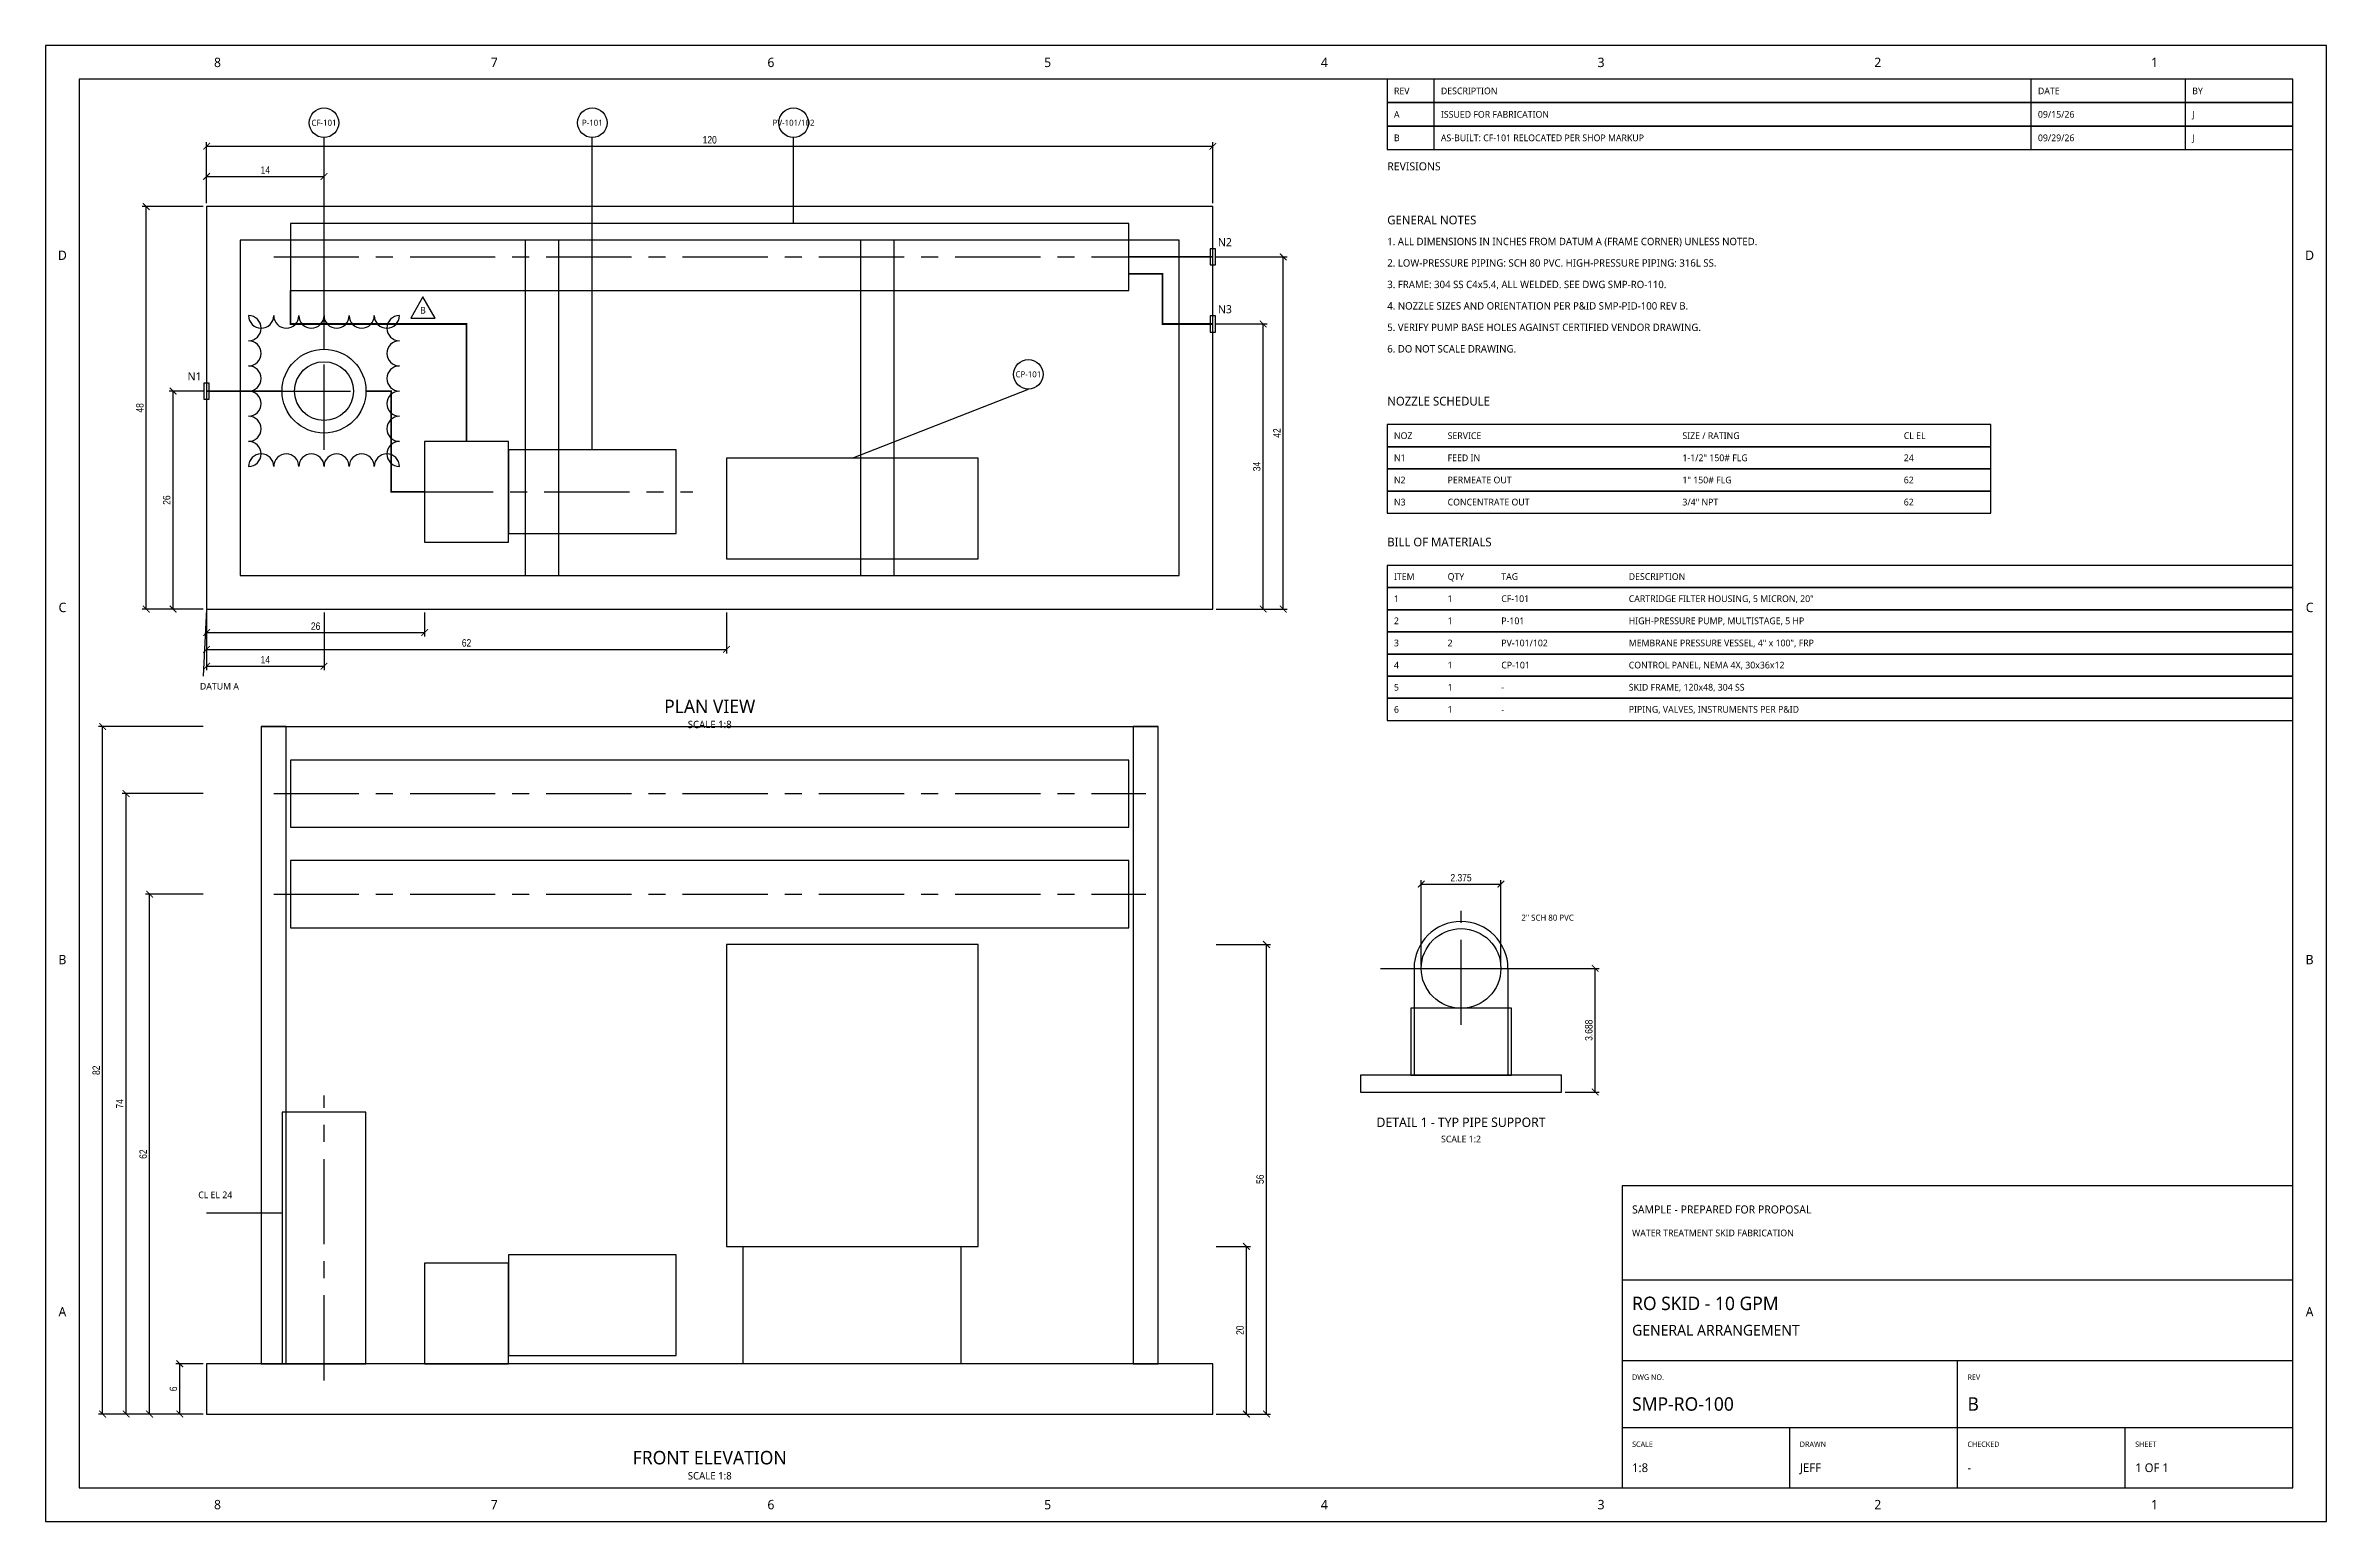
# Model space of a CAD drawing. Header units: inches. Extents: x 0 to 34, y 0 to 22.
import ezdxf
from ezdxf.enums import TextEntityAlignment as Align

# ---------------------------------------------------------------- set-up
doc = ezdxf.new("R2010")
doc.units = ezdxf.units.IN
doc.header["$LTSCALE"] = 0.4
doc.linetypes.add('CENTER', pattern=[5.08, 3.175, -0.635, 0.635, -0.635])
for name, color, linetype in [('ANNO', 7, 'CONTINUOUS'), ('BORDER', 7, 'CONTINUOUS'), ('CENTER', 3, 'CENTER'), ('DIMS', 2, 'CONTINUOUS'), ('EQUIP', 5, 'CONTINUOUS'), ('FRAME', 7, 'CONTINUOUS'), ('PIPE', 1, 'CONTINUOUS'), ('REV', 1, 'CONTINUOUS'), ('TITLE', 7, 'CONTINUOUS')]:
    doc.layers.add(name, color=color, linetype=linetype)
doc.styles.add('OpenSans', font='OpenSans-Regular.ttf')
doc.styles.add('OpenSansCondensed-Light', font='OpenSansCondensed-Light.ttf')
doc.dimstyles.new('EZDXF', dxfattribs={"dimtxt": 0.25, "dimasz": 0.175, "dimexe": 0.375, "dimexo": 0.125, "dimgap": 0.1, "dimtad": 1, "dimlfac": 100, "dimzin": 12, "dimdsep": 46, "dimtxsty": 'OpenSansCondensed-Light', "dimblk": 'ARCHTICK', "dimcen": 2.5, "dimazin": 3, "dimtfac": 0.5, "dimtmove": 2, "dimatfit": 3})

# ---------------------------------------------------------------- blocks, each defined once
blk = doc.blocks.new('_ARCHTICK')
at = {"color": 0, "linetype": 'BYBLOCK', "const_width": 0.15}
blk.add_lwpolyline([(-0.5, -0.5), (0.5, 0.5)], dxfattribs=at)

msp = doc.modelspace()

# ---------------------------------------------------------------- linework, layer by layer
at = {"layer": 'ANNO'}
for p, q in [((4.15, 17.475), (4.15, 20.63)), ((8.15, 15.975), (8.15, 20.63)), ((11.15, 19.35), (11.15, 20.63)), ((12.025, 15.85), (14.65, 16.88)), ((2.4, 13.6), (2.35, 12.6))]:
    msp.add_line(p, q, dxfattribs=at)
for centre in [(4.15, 20.85), (8.15, 20.85), (11.15, 20.85), (14.65, 17.1)]:
    msp.add_circle(centre, 0.22, dxfattribs=at)
at = {"layer": 'BORDER'}
for points in [[(0, 0), (34, 0), (34, 22), (0, 22)], [(0.5, 0.5), (33.5, 0.5), (33.5, 21.5), (0.5, 21.5)]]:
    msp.add_lwpolyline(points, close=True, dxfattribs=at)
at = {"layer": 'CENTER'}
for p, q in [((3.4, 18.85), (16.4, 18.85)), ((4.15, 15.975), (4.15, 17.725)), ((3.275, 16.85), (5.025, 16.85)), ((5.4, 15.35), (9.65, 15.35)), ((3.4, 10.85), (16.4, 10.85)), ((3.4, 9.35), (16.4, 9.35)), ((21.1, 7.4), (21.1, 9.1)), ((19.9, 8.24375), (22.3, 8.24375)), ((4.15, 2.1), (4.15, 6.35))]:
    msp.add_line(p, q, dxfattribs=at)
at = {"layer": 'EQUIP'}
for p, q in [((20.4, 8.24375), (20.4, 6.65)), ((21.8, 8.24375), (21.8, 6.65))]:
    msp.add_line(p, q, dxfattribs=at)
for points in [[(3.65, 18.35), (16.15, 18.35), (16.15, 19.35), (3.65, 19.35)], [(5.65, 14.6), (6.9, 14.6), (6.9, 16.1), (5.65, 16.1)], [(6.9, 14.725), (9.4, 14.725), (9.4, 15.975), (6.9, 15.975)], [(10.15, 14.35), (13.9, 14.35), (13.9, 15.85), (10.15, 15.85)], [(3.65, 10.35), (16.15, 10.35), (16.15, 11.35), (3.65, 11.35)], [(3.65, 8.85), (16.15, 8.85), (16.15, 9.85), (3.65, 9.85)], [(10.15, 4.1), (13.9, 4.1), (13.9, 8.6), (10.15, 8.6)], [(3.525, 2.35), (4.775, 2.35), (4.775, 6.1), (3.525, 6.1)], [(5.65, 2.35), (6.9, 2.35), (6.9, 3.85), (5.65, 3.85)], [(6.9, 2.475), (9.4, 2.475), (9.4, 3.975), (6.9, 3.975)]]:
    msp.add_lwpolyline(points, close=True, dxfattribs=at)
for radius in [0.625, 0.4375]:
    msp.add_circle((4.15, 16.85), radius, dxfattribs=at)
msp.add_arc((21.1, 8.24375), 0.7, 0, 180, dxfattribs=at)
at = {"layer": 'FRAME'}
for p, q in [((3.2125, 11.85), (16.5875, 11.85)), ((10.4, 2.35), (10.4, 4.1)), ((13.65, 2.35), (13.65, 4.1))]:
    msp.add_line(p, q, dxfattribs=at)
for points in [[(2.4, 13.6), (17.4, 13.6), (17.4, 19.6), (2.4, 19.6)], [(2.9, 14.1), (16.9, 14.1), (16.9, 19.1), (2.9, 19.1)], [(7.15, 14.1), (7.65, 14.1), (7.65, 19.1), (7.15, 19.1)], [(12.15, 14.1), (12.65, 14.1), (12.65, 19.1), (12.15, 19.1)], [(3.2125, 2.35), (3.5875, 2.35), (3.5875, 11.85), (3.2125, 11.85)], [(16.2125, 2.35), (16.5875, 2.35), (16.5875, 11.85), (16.2125, 11.85)], [(20.35, 6.65), (21.85, 6.65), (21.85, 7.65), (20.35, 7.65)], [(19.6, 6.4), (22.6, 6.4), (22.6, 6.65), (19.6, 6.65)], [(2.4, 1.6), (17.4, 1.6), (17.4, 2.35), (2.4, 2.35)]]:
    msp.add_lwpolyline(points, close=True, dxfattribs=at)
at = {"layer": 'PIPE'}
msp.add_line((2.4, 4.6), (3.525, 4.6), dxfattribs=at)
at = {"layer": 'PIPE', "const_width": 0.025}
for points in [[(16.15, 18.85), (17.4, 18.85)], [(6.275, 16.1), (6.275, 17.85), (3.65, 17.85), (3.65, 18.35)], [(16.15, 18.6), (16.65, 18.6), (16.65, 17.85), (17.4, 17.85)], [(2.4, 16.85), (3.525, 16.85)], [(4.775, 16.85), (5.15, 16.85), (5.15, 15.35), (5.65, 15.35)]]:
    msp.add_lwpolyline(points, dxfattribs=at)
at = {"layer": 'PIPE'}
for points in [[(17.36, 18.73), (17.44, 18.73), (17.44, 18.97), (17.36, 18.97)], [(17.36, 17.73), (17.44, 17.73), (17.44, 17.97), (17.36, 17.97)], [(2.36, 16.73), (2.44, 16.73), (2.44, 16.97), (2.36, 16.97)]]:
    msp.add_lwpolyline(points, close=True, dxfattribs=at)
msp.add_circle((21.1, 8.24375), 0.59375, dxfattribs=at)
at = {"layer": 'REV'}
msp.add_lwpolyline([(5.445, 17.935), (5.805, 17.935), (5.625, 18.255)], close=True, dxfattribs=at)
for centre, start, end in [((3.2125, 17.975), 180, 360), ((3.025, 17.7875), -90, 90), ((3.5875, 17.975), 180, 360), ((3.9625, 17.975), 180, 360), ((4.3375, 17.975), 180, 360), ((4.7125, 17.975), 180, 360), ((5.0875, 17.975), 180, 360), ((5.275, 17.7875), 90, 270), ((3.025, 17.4125), -90, 90), ((5.275, 17.4125), 90, 270), ((3.025, 17.0375), -90, 90), ((5.275, 17.0375), 90, 270), ((3.025, 16.6625), -90, 90), ((5.275, 16.6625), 90, 270), ((3.025, 16.2875), -90, 90), ((5.275, 16.2875), 90, 270), ((3.025, 15.9125), -90, 90), ((5.275, 15.9125), 90, 270), ((3.2125, 15.725), 0, 180), ((3.5875, 15.725), 0, 180), ((3.9625, 15.725), 0, 180), ((4.3375, 15.725), 0, 180), ((4.7125, 15.725), 0, 180), ((5.0875, 15.725), 0, 180)]:
    msp.add_arc(centre, 0.1875, start, end, dxfattribs=at)
at = {"layer": 'TITLE'}
for p, q in [((20.7, 20.45), (20.7, 21.5)), ((29.6, 20.45), (29.6, 21.5)), ((31.9, 20.45), (31.9, 21.5)), ((23.5, 3.6), (33.5, 3.6)), ((23.5, 2.4), (33.5, 2.4)), ((28.5, 1.4), (28.5, 2.4)), ((23.5, 1.4), (33.5, 1.4)), ((26, 0.5), (26, 1.4)), ((28.5, 0.5), (28.5, 1.4)), ((31, 0.5), (31, 1.4))]:
    msp.add_line(p, q, dxfattribs=at)
for points in [[(20, 21.15), (33.5, 21.15), (33.5, 21.5), (20, 21.5)], [(20, 20.8), (33.5, 20.8), (33.5, 21.15), (20, 21.15)], [(20, 20.45), (33.5, 20.45), (33.5, 20.8), (20, 20.8)], [(20, 16.02), (29, 16.02), (29, 16.35), (20, 16.35)], [(20, 15.69), (29, 15.69), (29, 16.02), (20, 16.02)], [(20, 15.36), (29, 15.36), (29, 15.69), (20, 15.69)], [(20, 15.03), (29, 15.03), (29, 15.36), (20, 15.36)], [(20, 13.92), (33.5, 13.92), (33.5, 14.25), (20, 14.25)], [(20, 13.59), (33.5, 13.59), (33.5, 13.92), (20, 13.92)], [(20, 13.26), (33.5, 13.26), (33.5, 13.59), (20, 13.59)], [(20, 12.93), (33.5, 12.93), (33.5, 13.26), (20, 13.26)], [(20, 12.6), (33.5, 12.6), (33.5, 12.93), (20, 12.93)], [(20, 12.27), (33.5, 12.27), (33.5, 12.6), (20, 12.6)], [(20, 11.94), (33.5, 11.94), (33.5, 12.27), (20, 12.27)], [(23.5, 0.5), (33.5, 0.5), (33.5, 5), (23.5, 5)]]:
    msp.add_lwpolyline(points, close=True, dxfattribs=at)

# ---------------------------------------------------------------- texts
at = {"layer": 'ANNO', "style": 'OpenSans'}
for s, height, p in [('8', 0.14, (2.5625, 21.75)), ('7', 0.14, (6.6875, 21.75)), ('6', 0.14, (10.8125, 21.75)), ('5', 0.14, (14.9375, 21.75)), ('4', 0.14, (19.0625, 21.75)), ('3', 0.14, (23.1875, 21.75)), ('2', 0.14, (27.3125, 21.75)), ('1', 0.14, (31.4375, 21.75)), ('CF-101', 0.09, (4.15, 20.85)), ('P-101', 0.09, (8.15, 20.85)), ('PV-101/102', 0.09, (11.15, 20.85)), ('N2', 0.12, (17.58, 19.07)), ('D', 0.14, (0.25, 18.875)), ('D', 0.14, (33.75, 18.875)), ('N3', 0.12, (17.58, 18.07)), ('N1', 0.12, (2.22, 17.07)), ('CP-101', 0.09, (14.65, 17.1)), ('C', 0.14, (0.25, 13.625)), ('C', 0.14, (33.75, 13.625)), ('PLAN VIEW', 0.2, (9.9, 12.15)), ('SCALE 1:8', 0.11, (9.9, 11.88)), ('B', 0.14, (0.25, 8.375)), ('B', 0.14, (33.75, 8.375)), ('DETAIL 1 - TYP PIPE SUPPORT', 0.14, (21.1, 5.95)), ('SCALE 1:2', 0.1, (21.1, 5.7)), ('A', 0.14, (0.25, 3.125)), ('A', 0.14, (33.75, 3.125)), ('FRONT ELEVATION', 0.2, (9.9, 0.95)), ('SCALE 1:8', 0.11, (9.9, 0.68)), ('8', 0.14, (2.5625, 0.25)), ('7', 0.14, (6.6875, 0.25)), ('6', 0.14, (10.8125, 0.25)), ('5', 0.14, (14.9375, 0.25)), ('4', 0.14, (19.0625, 0.25)), ('3', 0.14, (23.1875, 0.25)), ('2', 0.14, (27.3125, 0.25)), ('1', 0.14, (31.4375, 0.25))]:
    msp.add_text(s, height=height, dxfattribs=at).set_placement(p, align=Align.MIDDLE_CENTER)
for s, height, p in [('REV', 0.1, (20.1, 21.325)), ('DESCRIPTION', 0.1, (20.8, 21.325)), ('DATE', 0.1, (29.7, 21.325)), ('BY', 0.1, (32, 21.325)), ('A', 0.1, (20.1, 20.975)), ('ISSUED FOR FABRICATION', 0.1, (20.8, 20.975)), ('09/15/26', 0.1, (29.7, 20.975)), ('J', 0.1, (32, 20.975)), ('B', 0.1, (20.1, 20.625)), ('AS-BUILT: CF-101 RELOCATED PER SHOP MARKUP', 0.1, (20.8, 20.625)), ('09/29/26', 0.1, (29.7, 20.625)), ('J', 0.1, (32, 20.625)), ('REVISIONS', 0.12, (20, 20.2)), ('GENERAL NOTES', 0.13, (20, 19.4)), ('1. ALL DIMENSIONS IN INCHES FROM DATUM A (FRAME CORNER) UNLESS NOTED.', 0.11, (20, 19.08)), ('2. LOW-PRESSURE PIPING: SCH 80 PVC. HIGH-PRESSURE PIPING: 316L SS.', 0.11, (20, 18.76)), ('3. FRAME: 304 SS C4x5.4, ALL WELDED. SEE DWG SMP-RO-110.', 0.11, (20, 18.44)), ('4. NOZZLE SIZES AND ORIENTATION PER P&ID SMP-PID-100 REV B.', 0.11, (20, 18.12)), ('5. VERIFY PUMP BASE HOLES AGAINST CERTIFIED VENDOR DRAWING.', 0.11, (20, 17.8)), ('6. DO NOT SCALE DRAWING.', 0.11, (20, 17.48)), ('NOZZLE SCHEDULE', 0.13, (20, 16.7)), ('NOZ', 0.1, (20.1, 16.185)), ('SERVICE', 0.1, (20.9, 16.185)), ('SIZE / RATING', 0.1, (24.4, 16.185)), ('CL EL', 0.1, (27.7, 16.185)), ('N1', 0.1, (20.1, 15.855)), ('FEED IN', 0.1, (20.9, 15.855)), ('1-1/2" 150# FLG', 0.1, (24.4, 15.855)), ('24', 0.1, (27.7, 15.855)), ('N2', 0.1, (20.1, 15.525)), ('PERMEATE OUT', 0.1, (20.9, 15.525)), ('1" 150# FLG', 0.1, (24.4, 15.525)), ('62', 0.1, (27.7, 15.525)), ('N3', 0.1, (20.1, 15.195)), ('CONCENTRATE OUT', 0.1, (20.9, 15.195)), ('3/4" NPT', 0.1, (24.4, 15.195)), ('62', 0.1, (27.7, 15.195)), ('BILL OF MATERIALS', 0.13, (20, 14.6)), ('ITEM', 0.1, (20.1, 14.085)), ('QTY', 0.1, (20.9, 14.085)), ('TAG', 0.1, (21.7, 14.085)), ('DESCRIPTION', 0.1, (23.6, 14.085)), ('1', 0.1, (20.1, 13.755)), ('1', 0.1, (20.9, 13.755)), ('CF-101', 0.1, (21.7, 13.755)), ('CARTRIDGE FILTER HOUSING, 5 MICRON, 20"', 0.1, (23.6, 13.755)), ('2', 0.1, (20.1, 13.425)), ('1', 0.1, (20.9, 13.425)), ('P-101', 0.1, (21.7, 13.425)), ('HIGH-PRESSURE PUMP, MULTISTAGE, 5 HP', 0.1, (23.6, 13.425)), ('3', 0.1, (20.1, 13.095)), ('2', 0.1, (20.9, 13.095)), ('PV-101/102', 0.1, (21.7, 13.095)), ('MEMBRANE PRESSURE VESSEL, 4" x 100", FRP', 0.1, (23.6, 13.095)), ('4', 0.1, (20.1, 12.765)), ('1', 0.1, (20.9, 12.765)), ('CP-101', 0.1, (21.7, 12.765)), ('CONTROL PANEL, NEMA 4X, 30x36x12', 0.1, (23.6, 12.765)), ('DATUM A', 0.1, (2.3, 12.45)), ('5', 0.1, (20.1, 12.435)), ('1', 0.1, (20.9, 12.435)), ('-', 0.1, (21.7, 12.435)), ('SKID FRAME, 120x48, 304 SS', 0.1, (23.6, 12.435)), ('6', 0.1, (20.1, 12.105)), ('1', 0.1, (20.9, 12.105)), ('-', 0.1, (21.7, 12.105)), ('PIPING, VALVES, INSTRUMENTS PER P&ID', 0.1, (23.6, 12.105)), ('2" SCH 80 PVC', 0.09, (22, 9)), ('SAMPLE - PREPARED FOR PROPOSAL', 0.12, (23.65, 4.65)), ('WATER TREATMENT SKID FABRICATION', 0.1, (23.65, 4.3)), ('RO SKID - 10 GPM', 0.2, (23.65, 3.25)), ('GENERAL ARRANGEMENT', 0.16, (23.65, 2.85)), ('DWG NO.', 0.08, (23.65, 2.15)), ('REV', 0.08, (28.65, 2.15)), ('SMP-RO-100', 0.2, (23.65, 1.75)), ('B', 0.2, (28.65, 1.75)), ('SCALE', 0.08, (23.65, 1.15)), ('DRAWN', 0.08, (26.15, 1.15)), ('CHECKED', 0.08, (28.65, 1.15)), ('SHEET', 0.08, (31.15, 1.15)), ('1:8', 0.13, (23.65, 0.8)), ('JEFF', 0.13, (26.15, 0.8)), ('-', 0.13, (28.65, 0.8)), ('1 OF 1', 0.13, (31.15, 0.8))]:
    msp.add_text(s, height=height, dxfattribs=at).set_placement(p, align=Align.MIDDLE_LEFT)
msp.add_text('CL EL 24', height=0.1, dxfattribs=at).set_placement((2.275, 4.7875), align=Align.BOTTOM_LEFT)
at = {"layer": 'REV', "style": 'OpenSans'}
msp.add_text('B', height=0.1, dxfattribs=at).set_placement((5.625, 18.055), align=Align.MIDDLE_CENTER)

# ---------------------------------------------------------------- dimensions: what is measured, and where the dimension line sits
at = {"layer": 'DIMS'}
for base, p1, p2, override in [((2.4, 20.5), (2.4, 19.6), (17.4, 19.6), {"dimtxt": 0.11, "dimasz": 0.1, "dimexe": 0.06, "dimexo": 0.05, "dimgap": 0.04, "dimdec": 1, "dimlfac": 8, "dimzin": 8}), ((2.4, 20.05), (2.4, 19.6), (4.15, 19.6), {"dimtxt": 0.11, "dimasz": 0.1, "dimexe": 0.06, "dimexo": 0.05, "dimgap": 0.04, "dimdec": 1, "dimlfac": 8, "dimzin": 8}), ((2.4, 13.25), (2.4, 13.6), (5.65, 13.6), {"dimtxt": 0.11, "dimasz": 0.1, "dimexe": 0.06, "dimexo": 0.05, "dimgap": 0.04, "dimdec": 1, "dimlfac": 8, "dimzin": 8}), ((2.4, 13), (2.4, 13.6), (10.15, 13.6), {"dimtxt": 0.11, "dimasz": 0.1, "dimexe": 0.06, "dimexo": 0.05, "dimgap": 0.04, "dimdec": 1, "dimlfac": 8, "dimzin": 8}), ((2.4, 12.75), (2.4, 13.6), (4.15, 13.6), {"dimtxt": 0.11, "dimasz": 0.1, "dimexe": 0.06, "dimexo": 0.05, "dimgap": 0.04, "dimdec": 1, "dimlfac": 8, "dimzin": 8}), ((20.50625, 9.5), (20.50625, 8.24375), (21.69375, 8.24375), {"dimtxt": 0.11, "dimasz": 0.1, "dimexe": 0.06, "dimexo": 0.05, "dimgap": 0.04, "dimdec": 3, "dimlfac": 2, "dimzin": 8})]:
    msp.add_linear_dim(base=base, p1=p1, p2=p2, dimstyle='EZDXF', override=override, dxfattribs=at).render()
for base, p1, p2, override in [((1.5, 13.6), (2.4, 13.6), (2.4, 19.6), {"dimtxt": 0.11, "dimasz": 0.1, "dimexe": 0.06, "dimexo": 0.05, "dimgap": 0.04, "dimdec": 1, "dimlfac": 8, "dimzin": 8}), ((18.45, 13.6), (17.4, 13.6), (17.4, 18.85), {"dimtxt": 0.11, "dimasz": 0.1, "dimexe": 0.06, "dimexo": 0.05, "dimgap": 0.04, "dimdec": 1, "dimlfac": 8, "dimzin": 8}), ((18.15, 13.6), (17.4, 13.6), (17.4, 17.85), {"dimtxt": 0.11, "dimasz": 0.1, "dimexe": 0.06, "dimexo": 0.05, "dimgap": 0.04, "dimdec": 1, "dimlfac": 8, "dimzin": 8}), ((1.9, 13.6), (2.4, 13.6), (2.4, 16.85), {"dimtxt": 0.11, "dimasz": 0.1, "dimexe": 0.06, "dimexo": 0.05, "dimgap": 0.04, "dimdec": 1, "dimlfac": 8, "dimzin": 8}), ((0.85, 1.6), (2.4, 1.6), (2.4, 11.85), {"dimtxt": 0.11, "dimasz": 0.1, "dimexe": 0.06, "dimexo": 0.05, "dimgap": 0.04, "dimdec": 1, "dimlfac": 8, "dimzin": 8}), ((1.2, 1.6), (2.4, 1.6), (2.4, 10.85), {"dimtxt": 0.11, "dimasz": 0.1, "dimexe": 0.06, "dimexo": 0.05, "dimgap": 0.04, "dimdec": 1, "dimlfac": 8, "dimzin": 8}), ((1.55, 1.6), (2.4, 1.6), (2.4, 9.35), {"dimtxt": 0.11, "dimasz": 0.1, "dimexe": 0.06, "dimexo": 0.05, "dimgap": 0.04, "dimdec": 1, "dimlfac": 8, "dimzin": 8}), ((18.2, 1.6), (17.4, 1.6), (17.4, 8.6), {"dimtxt": 0.11, "dimasz": 0.1, "dimexe": 0.06, "dimexo": 0.05, "dimgap": 0.04, "dimdec": 1, "dimlfac": 8, "dimzin": 8}), ((23.1, 6.4), (22.6, 6.4), (21.1, 8.24375), {"dimtxt": 0.11, "dimasz": 0.1, "dimexe": 0.06, "dimexo": 0.05, "dimgap": 0.04, "dimdec": 3, "dimlfac": 2, "dimzin": 8}), ((17.9, 1.6), (17.4, 1.6), (17.4, 4.1), {"dimtxt": 0.11, "dimasz": 0.1, "dimexe": 0.06, "dimexo": 0.05, "dimgap": 0.04, "dimdec": 1, "dimlfac": 8, "dimzin": 8}), ((2, 1.6), (2.4, 1.6), (2.4, 2.35), {"dimtxt": 0.11, "dimasz": 0.1, "dimexe": 0.06, "dimexo": 0.05, "dimgap": 0.04, "dimdec": 1, "dimlfac": 8, "dimzin": 8})]:
    msp.add_linear_dim(base=base, p1=p1, p2=p2, angle=90, dimstyle='EZDXF', override=override, dxfattribs=at).render()

doc.saveas('drawing.dxf')
